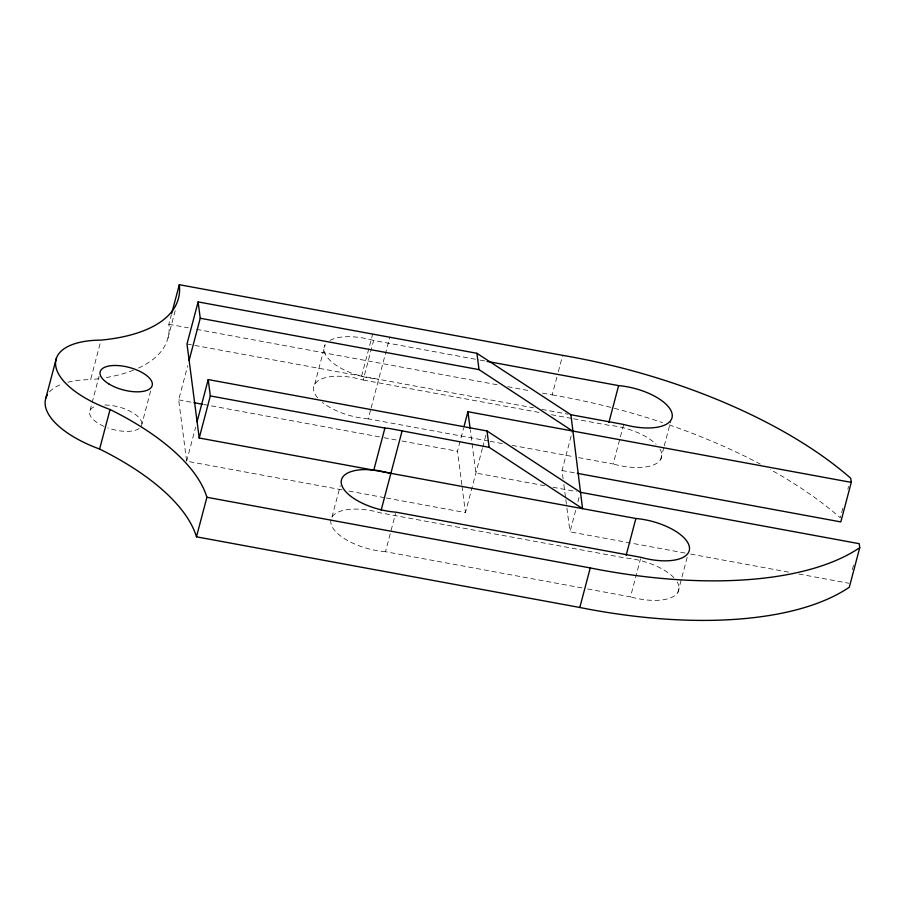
<?xml version="1.0" encoding="UTF-8"?>
<svg xmlns="http://www.w3.org/2000/svg" width="905" height="905" viewBox="0 0 905 905"><rect width="100%" height="100%" fill="white"/><g stroke="black" fill="none" stroke-linecap="round" stroke-linejoin="round"><path stroke-width="0.68" stroke-dasharray="4.53 3.39" d="M67.864 382.249A82.129 35.487 14.8 0 1 90.613 379.648L100.693 341.468M90.07 410.372L99.075 376.288M141.395 426.029L150.762 390.575M138.488 368.03A182.787 78.984 14.8 0 0 168.85 324.239L171.373 314.691M167.979 338.04L175.536 309.408M341.988 489.82L186.645 461.188L178.681 399.874L187.686 365.79M186.645 461.188L195.65 427.103M314.702 384.274L325.155 344.737A43.745 18.903 14.8 0 0 353.516 373.856L366.073 377.442L378.675 379.308M361.57 376.152L372.679 334.081M317.666 397.883A43.745 18.903 14.8 0 1 322.078 378.743A43.745 18.903 14.8 0 1 363.177 380.01L373.629 340.472L478.824 359.862M331.965 517.14L340.246 485.781M488.643 441.04L368.222 418.845L370.745 409.298M371.107 407.94L389.795 337.226M582.028 587.933L385.485 551.711L395.564 513.531M461.822 484.707L457.478 451.256L463.598 428.076M386.378 498.01L465.442 512.581L482.342 448.609M482.693 447.251L485.928 435.034M542.48 393.098L552.197 394.897L556.88 377.17M558.328 371.717L562.65 355.36M563.114 478.892L562.028 470.521L572.107 432.352M685.108 553.068L569.992 531.846L576.112 508.667M577.91 501.856L579.358 496.404M578.623 457.625L613.217 464.005L623.669 424.456M660.661 459.457L663.908 447.183M664.259 445.814L670.752 421.278M587.571 588.951L630.48 596.87L640.559 558.69M677.913 592.311L688.004 554.143M842.815 508.282L840.293 517.818A323.074 139.596 14.8 0 0 770.144 469.435M847.849 489.186L848.573 486.46M852.386 569.596L854.184 562.786M480.204 360.111L485.747 361.129M168.85 324.239L188.297 327.825M196.634 329.363L499.424 385.168M507.75 386.707L529.979 390.802M186.996 343.979L533.554 407.85M541.857 409.377L568.125 414.23M363.177 380.01L538.973 412.409M551.428 414.705L572.186 418.529M573.578 418.789L608.183 425.169A43.553 18.813 14.8 0 1 656.08 444.242M490.035 441.301L503.87 443.846M512.173 445.373L573.08 456.606M178.681 399.874L192.55 402.431M203.648 404.467L382.577 437.454M383.958 437.703L396.447 440.011M401.99 441.029L457.478 451.256M562.028 470.521L575.897 473.077M544.663 485.714L475.883 473.044L470.272 429.83M552.921 487.241L576.304 491.551M348.923 491.098L384.987 497.75M690.662 554.086L790.529 572.492M798.855 574.03L848.788 583.239M563.838 484.458L565.648 498.395M565.829 499.798L566.734 506.766M566.915 508.158L569.992 531.846M462.002 486.098L465.442 512.581M552.197 394.897A323.074 139.596 14.8 0 1 613.036 407.951M614.348 408.302A323.074 139.596 14.8 0 1 662.483 422.612M669.18 424.886A323.074 139.596 14.8 0 1 760.257 464.073M385.485 551.711A43.745 18.903 14.8 0 1 330.834 522.683A43.745 18.903 14.8 0 1 380.439 512.875L625.434 558.023A43.553 18.813 14.8 0 1 674.214 578.012M677.212 581.96A43.553 18.813 14.8 0 1 630.48 596.87M368.222 418.845A43.745 18.903 14.8 0 1 322.452 402.442M659.96 449.106A43.553 18.813 14.8 0 1 613.217 464.005M139.166 428.495A26.912 11.629 14.8 0 1 107.853 427.918M104.041 426.413A26.912 11.629 14.8 0 1 96.122 406.119M104.878 405.021A26.912 11.629 14.8 0 1 131.135 411.798A26.912 11.629 14.8 0 1 141.746 425.067M329.974 340.393A43.745 18.903 14.8 0 1 373.629 340.472M49.537 391.876A82.129 35.487 14.8 0 1 62.92 383.731M133.544 370.145A182.787 78.984 14.8 0 1 104.279 377.894M98.928 378.697A182.787 78.984 14.8 0 1 90.613 379.648"/><path stroke-width="1.36" d="M45.85 398.087L56.291 358.55M197.086 421.651L208.207 379.58L487.003 430.961L580.433 492.309L859.23 543.69L859.75 547.683L849.309 587.232A320.732 138.589 14.8 0 1 579.811 607.481L196.464 536.823A214.655 92.751 14.8 0 0 99.618 449.05L110.071 409.513A82.129 35.487 14.8 0 1 55.691 365.62A82.129 35.487 14.8 0 1 101.055 340.11A182.787 78.984 14.8 0 0 179.303 284.702L562.65 355.36A323.074 139.596 14.8 0 1 850.734 478.281L851.266 482.376L840.824 521.914L577.277 473.338M171.735 313.334L179.303 284.702M487.128 361.389L618.624 385.621A43.553 18.813 14.8 0 1 672.2 414.456A43.553 18.813 14.8 0 1 623.669 424.456L570.897 414.739L476.912 353.289L198.116 301.908L186.996 343.979L199.213 438.009L635.876 518.486A43.553 18.813 14.8 0 1 689.452 547.321A43.553 18.813 14.8 0 1 640.921 557.322L395.926 512.173A43.745 18.903 14.8 0 1 343.934 489.379A43.745 18.903 14.8 0 1 365.948 469.559L378.166 470.532L390.881 473.338M189.122 360.326L200.243 318.255L198.116 301.908M199.213 438.009L210.322 395.926L208.207 379.58M196.464 536.823L206.906 497.286A214.655 92.751 14.8 0 0 110.071 409.513M373.776 470.181L384.897 428.099L389.286 428.45L489.13 447.319L582.56 508.655L570.897 414.739M381.152 510.149L402.001 431.255M463.96 426.719L467.919 411.718L851.266 482.376M608.895 422.443L618.624 385.621M579.811 607.481L590.252 567.933A320.732 138.589 14.8 0 0 859.75 547.683M626.158 555.297L635.876 518.486M200.243 318.255L479.039 369.636L572.469 430.984M210.322 395.926L384.897 428.099M193.93 402.68L202.256 404.218M206.906 497.286L590.252 567.933M476.912 353.289L479.039 369.636M487.003 430.961L489.13 447.319M467.919 411.718L470.091 428.438M99.618 449.05A82.129 35.487 14.8 0 1 47.309 394.863M108.826 383.924A26.912 11.629 14.8 0 0 151.836 386.48A26.912 11.629 14.8 0 0 117.876 365.563A26.912 11.629 14.8 0 0 108.826 383.924"/></g></svg>
